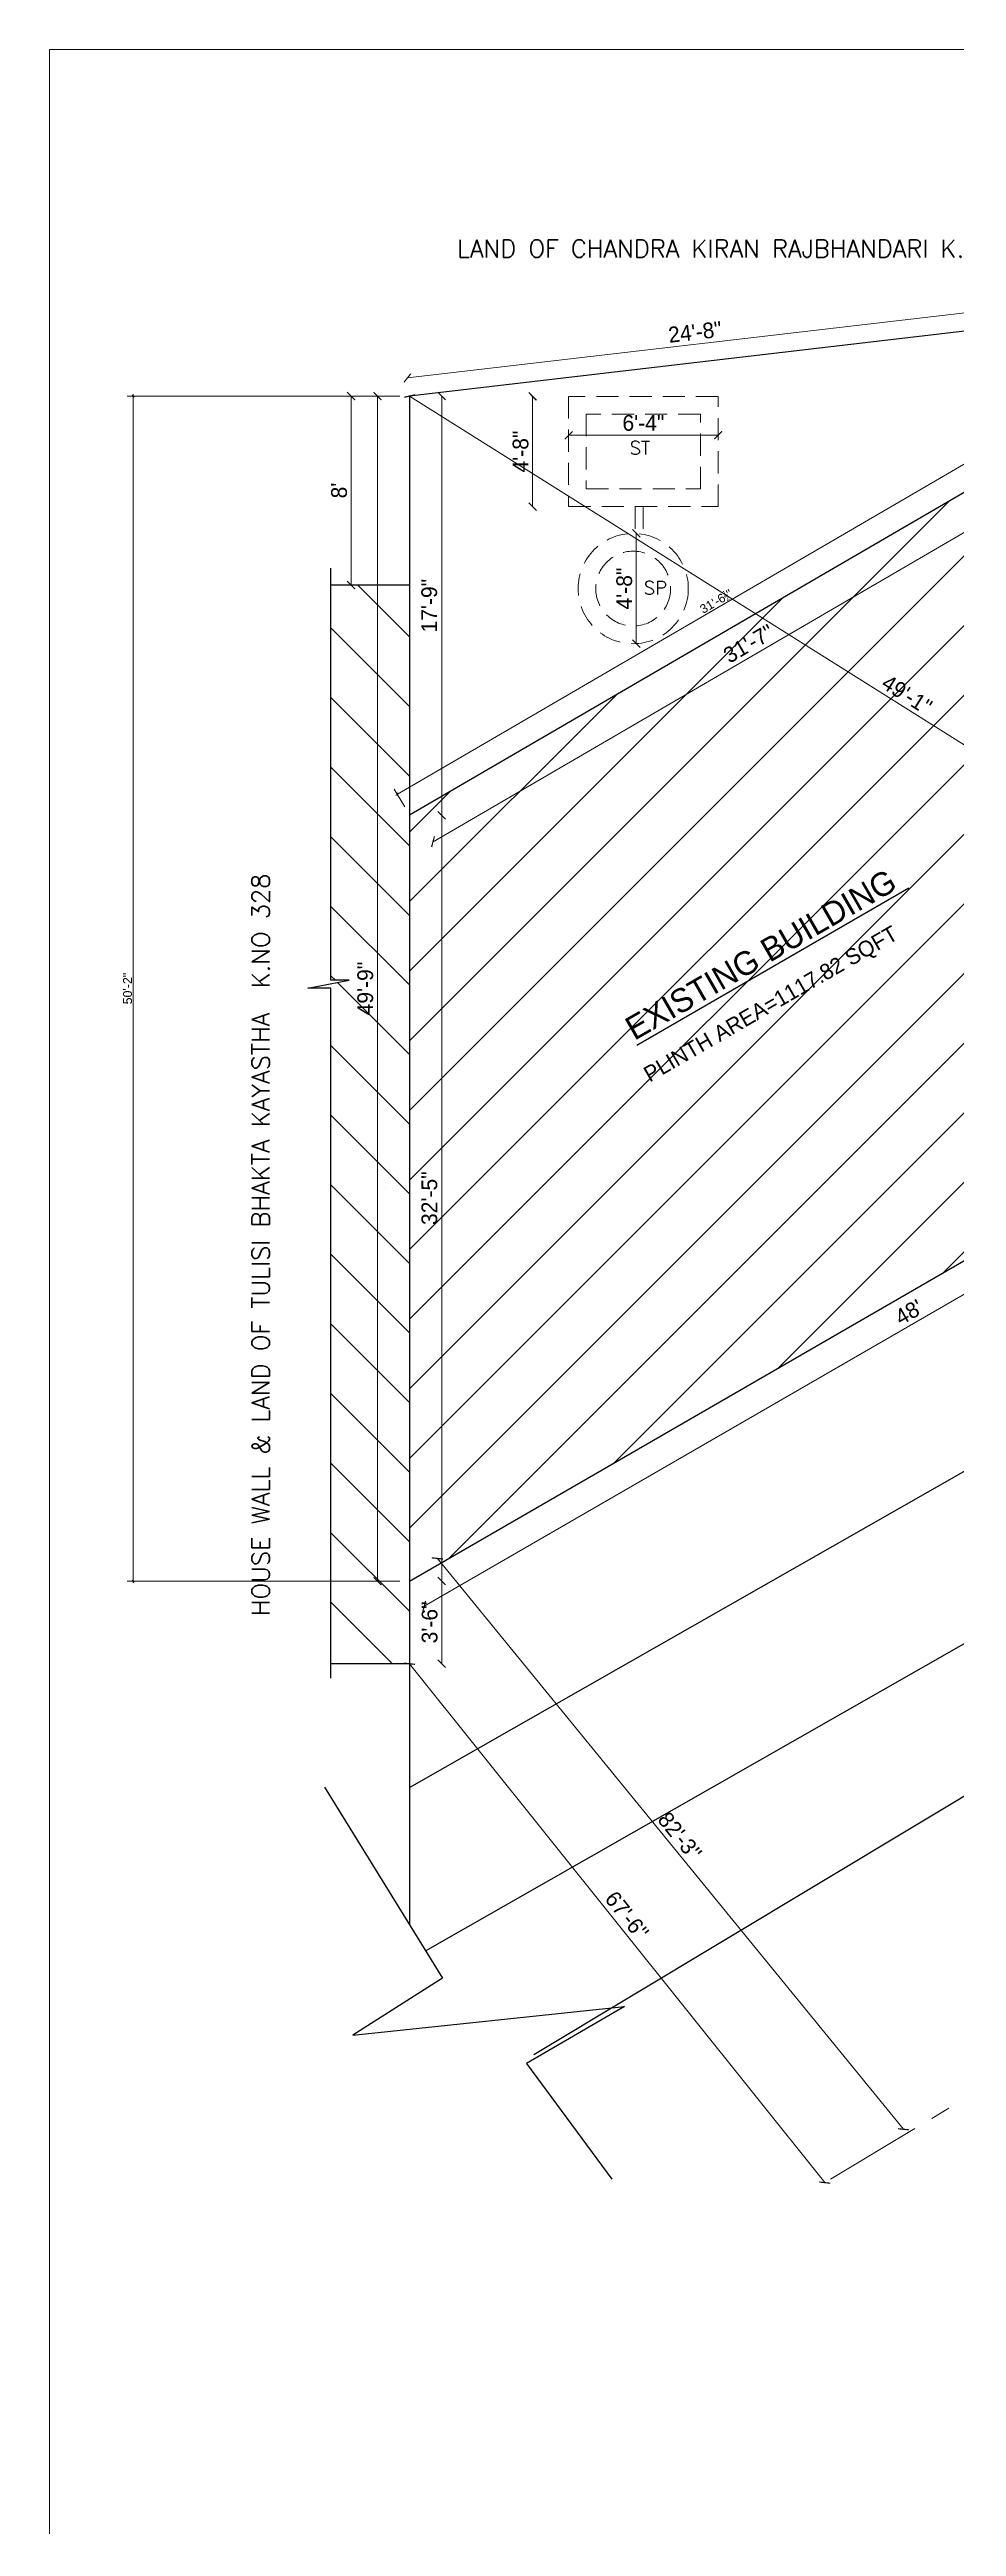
# Model space of a CAD drawing. Header units: inches. Extents: x 20273 to 74670, y -14357 to 735.
# Drawn here: x 42352 to 42812, y -3704 to -2446 of the extents above; entities that cross this region are included whole.
import ezdxf

# ---------------------------------------------------------------- set-up
doc = ezdxf.new("R2010")
doc.units = ezdxf.units.IN
doc.header["$LTSCALE"] = 5
doc.header["$MEASUREMENT"] = 0
doc.linetypes.add('CENTER', pattern=[2, 1.25, -0.25, 0.25, -0.25])
doc.linetypes.add('HIDDEN', pattern=[0.375, 0.25, -0.125])
for name, color, linetype, lineweight in [('A-WALL', 7, 'Continuous', 9), ('ele1', 21, 'Continuous', 20), ('HATCH', 253, 'Continuous', 0)]:
    doc.layers.add(name, color=color, linetype=linetype, lineweight=lineweight)
for name, color, linetype in [('DIM', 5, 'Continuous'), ('TEXT', 6, 'Continuous'), ('WALL', 7, 'Continuous')]:
    doc.layers.add(name, color=color, linetype=linetype)
doc.layers.add('dim line', color=7, linetype='Continuous', lineweight=15, true_color=0xfab2b2)
doc.styles.add('ROMANS', font='romans.shx', dxfattribs={"width": 0.8})
doc.styles.get("Standard").update_dxf_attribs({"font": 'arial.ttf'})
doc.styles.add('tt', font='stylu.ttf', dxfattribs={"height": 8})
doc.dimstyles.new('Copy(2) of STANDARD', dxfattribs={"dimtxt": 2, "dimasz": 4, "dimexe": 0, "dimexo": 0, "dimgap": 2, "dimtad": 1, "dimdec": 0, "dimzin": 0, "dimdsep": 46, "dimlunit": 3, "dimtxsty": 'tt', "dimblk": 'ARCHTICK', "dimcen": 0.0505, "dimse1": 1, "dimse2": 1, "dimclrd": 5, "dimclre": 5, "dimclrt": 7, "dimadec": 1, "dimazin": 0, "dimtm": 1e-09, "dimtfac": 1, "dimtdec": 0, "dimtofl": 0, "dimtmove": 1, "dimatfit": 3, "dimfxl": 1, "dimtolj": 2, "dimtzin": 0, "dimlwd": 13, "dimarcsym": 0})
doc.dimstyles.new('Standard$0', dxfattribs={"dimtxt": 6, "dimasz": 4, "dimexe": 3, "dimexo": 6, "dimgap": 3, "dimtad": 1, "dimdec": 1, "dimzin": 0, "dimdsep": 46, "dimlunit": 4, "dimtxsty": 'Standard', "dimcen": 0.09, "dimclrd": 6, "dimclre": 6, "dimclrt": 7, "dimadec": 0, "dimazin": 0, "dimtfac": 1, "dimtdec": 1, "dimtix": 1, "dimtofl": 0, "dimtmove": 1, "dimatfit": 3, "dimfxl": 1, "dimtolj": 1, "dimtzin": 0, "dimlwd": 18, "dimlwe": 18, "dimarcsym": 0})

# ---------------------------------------------------------------- blocks, each defined once
blk = doc.blocks.new('_ArchTick')
at = {"color": 0, "linetype": 'ByBlock', "const_width": 0.15}
blk.add_lwpolyline([(-0.5, -0.5), (0.5, 0.5)], dxfattribs=at)
blk = doc.blocks.new('*D515')
at = {"layer": 'Defpoints', "color": 0, "ltscale": 5, "transparency": 16777216}
for p in [(42534.6, -2622.2), (43033.3, -2936), (43033.3, -2936)]:
    blk.add_point(p, dxfattribs=at)
at = {"layer": 'DIM', "color": 5, "lineweight": 13, "ltscale": 5, "transparency": 16777216}
blk.add_line((42534.6, -2622.2), (43033.3, -2936), dxfattribs=at)
at = {"layer": 'DIM', "color": 5, "lineweight": 13, "ltscale": 5, "transparency": 16777216, "xscale": 4, "yscale": 4, "zscale": 4}
for p, rotation in [((42534.6, -2622.2), 147.8211343331413), ((43033.3, -2936), 327.8211343331413)]:
    blk.add_blockref('_ArchTick', p, dxfattribs=dict(at, rotation=rotation))
at = {"layer": 'DIM', "color": 7, "ltscale": 5, "transparency": 16777216, "insert": (42787.3, -2773.9), "char_height": 8, "attachment_point": 5, "rotation": 327.8211, "style": 'tt'}
blk.add_mtext('\\A2;49\'-1"', dxfattribs=at)
blk = doc.blocks.new('*D498')
at = {"layer": 'Defpoints', "color": 0, "ltscale": 5, "transparency": 16777216}
for p in [(42827.1, -2578.7), (42828.2, -2587.9), (42534.6, -2622.2)]:
    blk.add_point(p, dxfattribs=at)
at = {"layer": 'DIM', "color": 5, "lineweight": 13, "ltscale": 5, "transparency": 16777216}
blk.add_line((42533.5, -2613), (42827.1, -2578.7), dxfattribs=at)
at = {"layer": 'DIM', "color": 5, "lineweight": 13, "ltscale": 5, "transparency": 16777216, "xscale": 4, "yscale": 4, "zscale": 4}
for p, rotation in [((42827.1, -2578.7), 6.656485109489094), ((42533.5, -2613), 186.6564851094891)]:
    blk.add_blockref('_ArchTick', p, dxfattribs=dict(at, rotation=rotation))
at = {"layer": 'DIM', "color": 7, "ltscale": 5, "transparency": 16777216, "insert": (42679.6, -2589.7), "char_height": 8, "attachment_point": 5, "rotation": 6.6565, "style": 'tt'}
blk.add_mtext('\\A2;24\'-8"', dxfattribs=at)
blk = doc.blocks.new('*D499')
at = {"layer": 'Defpoints', "color": 0, "ltscale": 5, "transparency": 16777216}
for p in [(42518.3, -2622.2), (42534.6, -2622.2), (42534.6, -3224.2)]:
    blk.add_point(p, dxfattribs=at)
at = {"layer": 'DIM', "color": 5, "lineweight": 13, "ltscale": 5, "transparency": 16777216}
blk.add_line((42518.3, -3224.2), (42518.3, -2622.2), dxfattribs=at)
at = {"layer": 'DIM', "color": 5, "lineweight": 13, "ltscale": 5, "transparency": 16777216, "xscale": 4, "yscale": 4, "zscale": 4}
for p, rotation in [((42518.3, -2622.2), 90), ((42518.3, -3224.2), 270)]:
    blk.add_blockref('_ArchTick', p, dxfattribs=dict(at, rotation=rotation))
at = {"layer": 'DIM', "color": 7, "ltscale": 5, "transparency": 16777216, "insert": (42512.1, -2923.2), "char_height": 8, "attachment_point": 5, "rotation": 90, "style": 'tt'}
blk.add_mtext('\\A2;49\'-9"', dxfattribs=at)
blk = doc.blocks.new('*D501')
at = {"layer": 'Defpoints', "color": 0, "ltscale": 5, "transparency": 16777216}
for p in [(42534.6, -3224.2), (42785.6, -3502.7), (42771.5, -3514.3)]:
    blk.add_point(p, dxfattribs=at)
at = {"layer": 'DIM', "color": 5, "lineweight": 13, "ltscale": 5, "transparency": 16777216}
blk.add_line((42548.7, -3212.7), (42785.6, -3502.7), dxfattribs=at)
at = {"layer": 'DIM', "color": 5, "lineweight": 13, "ltscale": 5, "transparency": 16777216, "xscale": 4, "yscale": 4, "zscale": 4}
for p, rotation in [((42548.7, -3212.7), 129.2346719250575), ((42785.6, -3502.7), 309.2346719250575)]:
    blk.add_blockref('_ArchTick', p, dxfattribs=dict(at, rotation=rotation))
at = {"layer": 'DIM', "color": 7, "ltscale": 5, "transparency": 16777216, "insert": (42671.9, -3353.8), "char_height": 8, "attachment_point": 5, "rotation": 309.2347, "style": 'tt'}
blk.add_mtext("\\A2;82'-3''", dxfattribs=at)
blk = doc.blocks.new('*D505')
at = {"layer": 'Defpoints', "color": 0, "ltscale": 5, "transparency": 16777216}
for p in [(42534.6, -3266.2), (42745.6, -3529.8), (42745.6, -3529.8)]:
    blk.add_point(p, dxfattribs=at)
at = {"layer": 'DIM', "color": 5, "lineweight": 13, "ltscale": 5, "transparency": 16777216}
blk.add_line((42534.6, -3266.2), (42745.6, -3529.8), dxfattribs=at)
at = {"layer": 'DIM', "color": 5, "lineweight": 13, "ltscale": 5, "transparency": 16777216, "xscale": 4, "yscale": 4, "zscale": 4}
for p, rotation in [((42534.6, -3266.2), 128.6745829796092), ((42745.6, -3529.8), 308.6745829796092)]:
    blk.add_blockref('_ArchTick', p, dxfattribs=dict(at, rotation=rotation))
at = {"layer": 'DIM', "color": 7, "ltscale": 5, "transparency": 16777216, "insert": (42645, -3394.1), "char_height": 8, "attachment_point": 5, "rotation": 308.6746, "style": 'tt'}
blk.add_mtext("\\A2;67'-6''", dxfattribs=at)
blk = doc.blocks.new('*D488')
at = {"layer": 'Defpoints', "color": 0, "ltscale": 5, "transparency": 16777216}
for p in [(42649.3, -2692), (42647.1, -2748), (42649.8, -2748)]:
    blk.add_point(p, dxfattribs=at)
at = {"layer": 'DIM', "color": 5, "lineweight": 13, "ltscale": 5, "transparency": 16777216}
blk.add_line((42649.8, -2692), (42649.8, -2748), dxfattribs=at)
at = {"layer": 'DIM', "color": 5, "lineweight": 13, "ltscale": 5, "transparency": 16777216, "xscale": 4, "yscale": 4, "zscale": 4}
for p, rotation in [((42649.8, -2692), 90), ((42649.8, -2748), 270)]:
    blk.add_blockref('_ArchTick', p, dxfattribs=dict(at, rotation=rotation))
at = {"layer": 'DIM', "color": 7, "ltscale": 5, "transparency": 16777216, "insert": (42643.7, -2720), "char_height": 8, "attachment_point": 5, "rotation": 90, "style": 'tt'}
blk.add_mtext('\\A2;4\'-8"', dxfattribs=at)
blk = doc.blocks.new('*D489')
at = {"layer": 'Defpoints', "color": 0, "ltscale": 5, "transparency": 16777216}
for p in [(42615.4, -2622.4), (42597.1, -2678.4), (42615.4, -2678.4)]:
    blk.add_point(p, dxfattribs=at)
at = {"layer": 'DIM', "color": 5, "lineweight": 13, "ltscale": 5, "transparency": 16777216}
blk.add_line((42597.1, -2622.4), (42597.1, -2678.4), dxfattribs=at)
at = {"layer": 'DIM', "color": 5, "lineweight": 13, "ltscale": 5, "transparency": 16777216, "xscale": 4, "yscale": 4, "zscale": 4}
for p, rotation in [((42597.1, -2622.4), 90), ((42597.1, -2678.4), 270)]:
    blk.add_blockref('_ArchTick', p, dxfattribs=dict(at, rotation=rotation))
at = {"layer": 'DIM', "color": 7, "ltscale": 5, "transparency": 16777216, "insert": (42591, -2650.4), "char_height": 8, "attachment_point": 5, "rotation": 90, "style": 'tt'}
blk.add_mtext('\\A2;4\'-8"', dxfattribs=at)
blk = doc.blocks.new('*D490')
at = {"layer": 'Defpoints', "color": 0, "ltscale": 5, "transparency": 16777216}
for p in [(42691.4, -2642.1), (42615.4, -2651.4), (42691.4, -2651.4)]:
    blk.add_point(p, dxfattribs=at)
at = {"layer": 'DIM', "color": 5, "lineweight": 13, "ltscale": 5, "transparency": 16777216}
blk.add_line((42615.4, -2642.1), (42691.4, -2642.1), dxfattribs=at)
at = {"layer": 'DIM', "color": 5, "lineweight": 13, "ltscale": 5, "transparency": 16777216, "xscale": 4, "yscale": 4, "zscale": 4, "rotation": 180}
blk.add_blockref('_ArchTick', (42615.4, -2642.1), dxfattribs=at)
at = {"layer": 'DIM', "color": 5, "lineweight": 13, "ltscale": 5, "transparency": 16777216, "xscale": 4, "yscale": 4, "zscale": 4}
blk.add_blockref('_ArchTick', (42691.4, -2642.1), dxfattribs=at)
at = {"layer": 'DIM', "color": 7, "ltscale": 5, "transparency": 16777216, "insert": (42653.4, -2635.9), "char_height": 8, "attachment_point": 5, "style": 'tt'}
blk.add_mtext('\\A2;6\'-4"', dxfattribs=at)
blk = doc.blocks.new('*D491')
at = {"layer": 'Defpoints', "color": 0, "ltscale": 5, "transparency": 16777216}
for p in [(42534.6, -2622.2), (42550.9, -2622.2), (42534.6, -2835.2)]:
    blk.add_point(p, dxfattribs=at)
at = {"layer": 'DIM', "color": 5, "lineweight": 13, "ltscale": 5, "transparency": 16777216}
blk.add_line((42550.9, -2835.2), (42550.9, -2622.2), dxfattribs=at)
at = {"layer": 'DIM', "color": 5, "lineweight": 13, "ltscale": 5, "transparency": 16777216, "xscale": 4, "yscale": 4, "zscale": 4}
for p, rotation in [((42550.9, -2622.2), 90), ((42550.9, -2835.2), 270)]:
    blk.add_blockref('_ArchTick', p, dxfattribs=dict(at, rotation=rotation))
at = {"layer": 'DIM', "color": 7, "ltscale": 5, "transparency": 16777216, "insert": (42544.6, -2728.7), "char_height": 8, "attachment_point": 5, "rotation": 90, "style": 'tt'}
blk.add_mtext('\\A2;17\'-9"', dxfattribs=at)
blk = doc.blocks.new('*D507')
at = {"layer": 'Defpoints', "color": 0, "ltscale": 5, "transparency": 16777216}
for p in [(42565.3, -2835.2), (42550.9, -3224.2), (42565.3, -3224.2)]:
    blk.add_point(p, dxfattribs=at)
at = {"layer": 'DIM', "color": 5, "lineweight": 13, "ltscale": 5, "transparency": 16777216}
blk.add_line((42550.9, -2835.2), (42550.9, -3224.2), dxfattribs=at)
at = {"layer": 'DIM', "color": 5, "lineweight": 13, "ltscale": 5, "transparency": 16777216, "xscale": 4, "yscale": 4, "zscale": 4}
for p, rotation in [((42550.9, -2835.2), 90), ((42550.9, -3224.2), 270)]:
    blk.add_blockref('_ArchTick', p, dxfattribs=dict(at, rotation=rotation))
at = {"layer": 'DIM', "color": 7, "ltscale": 5, "transparency": 16777216, "insert": (42544.7, -3029.7), "char_height": 8, "attachment_point": 5, "rotation": 90, "style": 'tt'}
blk.add_mtext('\\A2;32\'-5"', dxfattribs=at)
blk = doc.blocks.new('*D508')
at = {"layer": 'Defpoints', "color": 0, "ltscale": 5, "transparency": 16777216}
for p in [(42861.7, -2637.8), (42873.6, -2658.2), (42534.6, -2828.2)]:
    blk.add_point(p, dxfattribs=at)
at = {"layer": 'DIM', "color": 5, "lineweight": 13, "ltscale": 5, "transparency": 16777216}
blk.add_line((42546.5, -2848.6), (42873.6, -2658.2), dxfattribs=at)
at = {"layer": 'DIM', "color": 5, "lineweight": 13, "ltscale": 5, "transparency": 16777216, "xscale": 4, "yscale": 4, "zscale": 4}
for p, rotation in [((42873.6, -2658.2), 30.20167562402278), ((42546.5, -2848.6), 210.2016756240228)]:
    blk.add_blockref('_ArchTick', p, dxfattribs=dict(at, rotation=rotation))
at = {"layer": 'DIM', "color": 7, "ltscale": 5, "transparency": 16777216, "insert": (42706.9, -2748), "char_height": 8, "attachment_point": 5, "rotation": 30.2017, "style": 'tt'}
blk.add_mtext('\\A2;31\'-7"', dxfattribs=at)
blk = doc.blocks.new('*D493')
at = {"layer": 'Defpoints', "color": 0, "ltscale": 5, "transparency": 16777216}
for p in [(43033.3, -2936), (43040.8, -2948.9), (42534.6, -3224.2)]:
    blk.add_point(p, dxfattribs=at)
at = {"layer": 'DIM', "color": 5, "lineweight": 13, "ltscale": 5, "transparency": 16777216}
blk.add_line((42542, -3237), (43040.8, -2948.9), dxfattribs=at)
at = {"layer": 'DIM', "color": 5, "lineweight": 13, "ltscale": 5, "transparency": 16777216, "xscale": 4, "yscale": 4, "zscale": 4}
for p, rotation in [((43040.8, -2948.9), 30.02282740668969), ((42542, -3237), 210.0228274066897)]:
    blk.add_blockref('_ArchTick', p, dxfattribs=dict(at, rotation=rotation))
at = {"layer": 'DIM', "color": 7, "ltscale": 5, "transparency": 16777216, "insert": (42788.3, -3087.6), "char_height": 8, "attachment_point": 5, "rotation": 30.0228, "style": 'tt'}
blk.add_mtext("\\A2;48'", dxfattribs=at)
blk = doc.blocks.new('*D494')
at = {"layer": 'Defpoints', "color": 0, "ltscale": 5, "transparency": 16777216}
for p in [(42563.1, -3224.2), (42550.9, -3266.2), (42563.1, -3266.2)]:
    blk.add_point(p, dxfattribs=at)
at = {"layer": 'DIM', "color": 5, "lineweight": 13, "ltscale": 5, "transparency": 16777216}
blk.add_line((42550.9, -3224.2), (42550.9, -3266.2), dxfattribs=at)
at = {"layer": 'DIM', "color": 5, "lineweight": 13, "ltscale": 5, "transparency": 16777216, "xscale": 4, "yscale": 4, "zscale": 4}
for p, rotation in [((42550.9, -3224.2), 90), ((42550.9, -3266.2), 270)]:
    blk.add_blockref('_ArchTick', p, dxfattribs=dict(at, rotation=rotation))
at = {"layer": 'DIM', "color": 7, "ltscale": 5, "transparency": 16777216, "insert": (42544.8, -3245.2), "char_height": 8, "attachment_point": 5, "rotation": 90, "style": 'tt'}
blk.add_mtext('\\A2;3\'-6"', dxfattribs=at)
blk = doc.blocks.new('*D495')
at = {"layer": 'Defpoints', "color": 0, "ltscale": 5, "transparency": 16777216}
for p in [(42504.9, -2622.2), (42534.6, -2622.2), (42521.1, -2718.2)]:
    blk.add_point(p, dxfattribs=at)
at = {"layer": 'DIM', "color": 5, "lineweight": 13, "ltscale": 5, "transparency": 16777216}
blk.add_line((42504.9, -2718.2), (42504.9, -2622.2), dxfattribs=at)
at = {"layer": 'DIM', "color": 5, "lineweight": 13, "ltscale": 5, "transparency": 16777216, "xscale": 4, "yscale": 4, "zscale": 4}
for p, rotation in [((42504.9, -2622.2), 90), ((42504.9, -2718.2), 270)]:
    blk.add_blockref('_ArchTick', p, dxfattribs=dict(at, rotation=rotation))
at = {"layer": 'DIM', "color": 7, "ltscale": 5, "transparency": 16777216, "insert": (42498.8, -2670.2), "char_height": 8, "attachment_point": 5, "rotation": 90, "style": 'tt'}
blk.add_mtext("\\A2;8'", dxfattribs=at)
blk = doc.blocks.new('oblique')
at = {"color": 0, "lineweight": -2}
blk.add_line((0.25, 0.25), (-0.25, -0.25), dxfattribs=at)
at = {"layer": 'dim line', "lineweight": 9}
for p, q in [((-0.4375, 0), (0.4375, 0)), ((0, 0.4375), (0, -0.4375))]:
    blk.add_line(p, q, dxfattribs=at)
blk = doc.blocks.new('*D691')
at = {"layer": 'A-WALL', "color": 47, "lineweight": 0, "ltscale": 5, "transparency": 16777216}
for p, q in [((42529.6, -2622.2), (42391.1, -2622.2)), ((42529.6, -3224.2), (42391.1, -3224.2))]:
    blk.add_line(p, q, dxfattribs=at)
at = {"layer": 'A-WALL', "color": 33, "lineweight": 0, "ltscale": 5, "transparency": 16777216}
blk.add_line((42394.1, -2622.2), (42394.1, -3224.2), dxfattribs=at)
at = {"layer": 'Defpoints', "color": 0, "ltscale": 5, "transparency": 16777216}
for p in [(42534.6, -2622.2), (42394.1, -3224.2), (42534.6, -3224.2)]:
    blk.add_point(p, dxfattribs=at)
at = {"layer": 'A-WALL', "color": 33, "lineweight": 0, "ltscale": 5, "transparency": 16777216, "xscale": 2, "yscale": 2, "zscale": 2}
for p, rotation in [((42394.1, -2622.2), 90), ((42394.1, -3224.2), 270)]:
    blk.add_blockref('oblique', p, dxfattribs=dict(at, rotation=rotation))
at = {"layer": 'A-WALL', "color": 7, "ltscale": 5, "transparency": 16777216, "insert": (42391.3, -2923.2), "char_height": 4.5, "attachment_point": 5, "rotation": 90}
blk.add_mtext('\\A1;50\'-2"', dxfattribs=at)
blk = doc.blocks.new('_OBLIQUE')
at = {"color": 0, "linetype": 'ByBlock'}
blk.add_line((-0.5, -0.5), (0.5, 0.5), dxfattribs=at)
blk = doc.blocks.new('*D692')
at = {"layer": 'A-WALL', "color": 33, "lineweight": 0, "ltscale": 5, "transparency": 16777216}
blk.add_line((42855.5, -2634), (42528.4, -2824.5), dxfattribs=at)
at = {"layer": 'A-WALL', "color": 47, "lineweight": 0, "ltscale": 5, "transparency": 16777216}
for p, q in [((42859.2, -2640.5), (42854, -2631.5)), ((42532.1, -2830.9), (42526.8, -2821.9))]:
    blk.add_line(p, q, dxfattribs=at)
at = {"layer": 'Defpoints', "color": 0, "ltscale": 5, "transparency": 16777216}
for p in [(42861.7, -2644.8), (42528.4, -2824.5), (42534.6, -2835.2)]:
    blk.add_point(p, dxfattribs=at)
at = {"layer": 'A-WALL', "color": 33, "lineweight": 0, "ltscale": 5, "transparency": 16777216, "xscale": 2, "yscale": 2, "zscale": 2}
for p, rotation in [((42855.5, -2634), 30.20167562402474), ((42528.4, -2824.5), 210.2016756240247)]:
    blk.add_blockref('oblique', p, dxfattribs=dict(at, rotation=rotation))
at = {"layer": 'A-WALL', "color": 7, "ltscale": 5, "transparency": 16777216, "insert": (42690.3, -2726.5), "char_height": 4.5, "attachment_point": 5, "rotation": 30.2017}
blk.add_mtext('\\A1;31\'-6{\\H0.5x;\\S1/2;}"', dxfattribs=at)

msp = doc.modelspace()

# ---------------------------------------------------------------- hatches: boundary and pattern name
at = {"layer": 'HATCH', "ltscale": 5}
h = msp.add_hatch(dxfattribs=at)
h.set_pattern_fill('ANSI31', color=256, scale=200, style=0)
h.set_pattern_definition([(45, (22181.04, 915.08), (-17.67767, 17.67767), [])])
h.paths.add_polyline_path([(42861.73, -2644.78), (42534.6, -2835.19), (42534.6, -3184.92), (42534.6, -3224.19), (43033.32, -2935.99)])
h.paths.add_polyline_path([(42941.11, -2810.83), (42959.68, -2842.97), (42975.73, -2833.69), (42957.16, -2801.56)], flags=24)
h.paths.add_polyline_path([(42766.8, -2771.73), (42798.21, -2791.5), (42808.08, -2775.81), (42776.67, -2756.04)], flags=24)
h.paths.add_polyline_path([(42553.84, -3048.27), (42553.84, -3011.16), (42535.31, -3011.16), (42535.31, -3048.27)], flags=24)
h.paths.add_polyline_path([(42695.36, -2765.08), (42727.43, -2746.41), (42718.11, -2730.39), (42686.03, -2749.06)], flags=24)
h.paths.add_polyline_path([(42656.06, -2974.46), (42801.3, -2890.6), (42794.8, -2879.34), (42649.56, -2963.2)], flags=24)
h.paths.add_polyline_path([(42647.87, -2954.41), (42792.15, -2871.11), (42782.78, -2854.87), (42638.5, -2938.17)], flags=24)
h = msp.add_hatch(dxfattribs=at)
h.set_pattern_fill('ANSI31', color=256, scale=200, angle=90, style=0)
h.set_pattern_definition([(135, (21450.476, -17758.31), (-17.67767, -17.67767), [])])
h.paths.add_polyline_path([(42534.6, -2718.19), (42494.66, -2718.19), (42494.66, -2919.01), (42503.92, -2919.01), (42482.92, -2923.03), (42494.66, -2923.03), (42494.66, -3266.19), (42534.6, -3266.19), (42534.6, -3184.92)])
h.paths.add_polyline_path([(42505.93, -2916.06), (42505.93, -2896.05), (42518.28, -2896.05), (42518.28, -2916.06)], flags=24)

# ---------------------------------------------------------------- linework, layer by layer
at = {"layer": 'DIM', "ltscale": 5}
msp.add_line((42522.36, -3024.6), (42522.36, -3024.6), dxfattribs=at)
at = {"layer": 'ele1'}
msp.add_lwpolyline([(42351.65, -2446.17), (45436.61, -2446.17), (45436.61, -4601.5), (42351.65, -4601.5)], close=True, dxfattribs=at)
msp.add_lwpolyline([(42351.65, -2446.17), (45436.61, -2446.17), (45436.61, -4601.5), (42351.65, -4601.5)], close=True, dxfattribs=at)
at = {"layer": 'HATCH', "linetype": 'HIDDEN', "ltscale": 9}
for p, q in [((42649.29, -2678.37), (42649.29, -2692.03)), ((42653.29, -2678.37), (42653.29, -2692.47))]:
    msp.add_line(p, q, dxfattribs=at)
at = {"layer": 'HATCH', "linetype": 'CENTER', "ltscale": 8}
msp.add_line((42748.51, -3528.05), (43608.73, -3011.27), dxfattribs=at)
at = {"layer": 'HATCH', "linetype": 'HIDDEN', "ltscale": 9}
for points in [[(42615.37, -2678.37), (42691.37, -2678.37), (42691.37, -2622.37), (42615.37, -2622.37)], [(42624.37, -2669.37), (42682.37, -2669.37), (42682.37, -2631.37), (42624.37, -2631.37)]]:
    msp.add_lwpolyline(points, close=True, dxfattribs=at)
for radius in [28, 19]:
    msp.add_circle((42648.21, -2720.01), radius, dxfattribs=at)
at = {"layer": 'WALL', "ltscale": 5}
for p, q in [((42828.22, -2587.92), (42534.6, -2622.19)), ((42534.6, -2622.19), (42534.6, -3184.92)), ((42861.73, -2644.78), (42534.6, -2835.19)), ((42494.66, -2919.01), (42494.66, -2709.7)), ((42494.66, -2718.19), (42534.6, -2718.19)), ((42597.67, -3464.68), (43527.5, -2906.08)), ((42482.92, -2923.03), (42503.92, -2919.01)), ((42503.92, -2919.01), (42494.66, -2919.01)), ((42494.66, -2923.03), (42482.92, -2923.03)), ((42494.66, -3273.56), (42494.66, -2923.03)), ((42534.6, -3224.19), (43033.32, -2935.99)), ((42534.6, -3329.13), (43068.92, -3024.23)), ((42542.76, -3412.11), (43118.98, -3083.3)), ((42534.6, -3184.92), (42534.6, -3398.9)), ((42534.6, -3266.19), (42494.66, -3266.19))]:
    msp.add_line(p, q, dxfattribs=at)
msp.add_lwpolyline([(42491.35, -3328.89), (42551.28, -3425.9), (42505.69, -3454.96), (42643.85, -3440.26), (42594.02, -3469.28), (42637.43, -3528.05)], dxfattribs=at)

# ---------------------------------------------------------------- texts
at = {"layer": 'TEXT', "lineweight": 9, "style": 'ROMANS'}
for s, height, p in [('LAND OF CHANDRA KIRAN RAJBHANDARI K.NO 366', 9, (42558.71, -2551.82)), ('ST', 6.72, (42646.44, -2651.91)), ('SP', 6.72, (42653.6, -2723.01))]:
    msp.add_text(s, height=height, dxfattribs=at).set_placement(p)
msp.add_text('HOUSE WALL & LAND OF TULISI BHAKTA KAYASTHA  K.NO 328', height=9, rotation=90, dxfattribs=at).set_placement((42463.45, -3242.07))
at = {"layer": 'TEXT', "linetype": 'ByBlock', "style": 'tt'}
msp.add_text('%%UEXISTING BUILDING ', height=12, rotation=30, dxfattribs=at).set_placement((42648.84, -2949.83))
at = {"layer": 'TEXT', "lineweight": 70, "style": 'tt'}
msp.add_text('PLINTH AREA=1117.82 SQFT', height=8, rotation=30, dxfattribs=at).set_placement((42656.57, -2971))

# ---------------------------------------------------------------- dimensions: what is measured, and where the dimension line sits
at = {"layer": 'A-WALL', "ltscale": 5}
dim = msp.add_linear_dim(base=(42394.08, -3224.19), p1=(42534.6, -2622.19), p2=(42534.6, -3224.19), angle=90, dimstyle='Standard$0', override={"dimtxt": 4.5, "dimasz": 2, "dimexo": 5, "dimgap": 0.5, "dimzin": 12, "dimpost": '\\X', "dimblk": 'oblique', "dimcen": 3, "dimclrd": 33, "dimclre": 47, "dimtfac": 0.5, "dimfxl": 3, "dimlwd": 0, "dimlwe": 0}, dxfattribs=at)
dim.commit()
dim.dimension.update_dxf_attribs({"geometry": '*D691', "text_midpoint": (42391.29, -2923.19)})
dim = msp.add_aligned_dim(p1=(42861.73, -2644.78), p2=(42534.6, -2835.19), distance=-12.42, dimstyle='Standard$0', override={"dimtxt": 4.5, "dimasz": 2, "dimexo": 5, "dimgap": 0.5, "dimzin": 12, "dimpost": '\\X', "dimblk": 'oblique', "dimcen": 3, "dimclrd": 33, "dimclre": 47, "dimtfac": 0.5, "dimfxl": 3, "dimlwd": 0, "dimlwe": 0}, dxfattribs=at)
dim.commit()
dim.dimension.update_dxf_attribs({"geometry": '*D692', "text_midpoint": (42690.32, -2726.51)})
at = {"layer": 'DIM', "ltscale": 5}
for p1, p2, distance, picture, middle in [((42534.6, -2622.19), (42828.22, -2587.92), 9.27, '*D498', (42679.62, -2589.71)), ((42534.6, -2622.19), (43033.32, -2935.99), 0, '*D515', (42787.25, -2773.86)), ((42534.6, -2828.17), (42861.73, -2637.76), -23.64, '*D508', (42706.9, -2747.96)), ((42534.6, -3224.19), (43033.32, -2935.99), -14.86, '*D493', (42788.3, -3087.6))]:
    dim = msp.add_aligned_dim(p1=p1, p2=p2, distance=distance, dimstyle='Copy(2) of STANDARD', dxfattribs=at)
    dim.commit()
    dim.dimension.update_dxf_attribs({"geometry": picture, "text_midpoint": middle})
for base, p1, p2, picture, middle in [((42504.94, -2622.19), (42521.07, -2718.19), (42534.6, -2622.19), '*D495', (42498.8, -2670.19)), ((42550.92, -2622.19), (42534.6, -2835.19), (42534.6, -2622.19), '*D491', (42544.63, -2728.69)), ((42597.13, -2678.37), (42615.37, -2622.37), (42615.37, -2678.37), '*D489', (42590.95, -2650.37)), ((42649.84, -2747.99), (42649.28, -2692.03), (42647.14, -2747.99), '*D488', (42643.66, -2720.01)), ((42550.92, -3224.19), (42565.31, -2835.19), (42565.31, -3224.19), '*D507', (42544.74, -3029.69)), ((42550.92, -3266.19), (42563.11, -3224.19), (42563.11, -3266.19), '*D494', (42544.77, -3245.19))]:
    dim = msp.add_linear_dim(base=base, p1=p1, p2=p2, angle=90, dimstyle='Copy(2) of STANDARD', dxfattribs=at)
    dim.commit()
    dim.dimension.update_dxf_attribs({"geometry": picture, "text_midpoint": middle})
dim = msp.add_linear_dim(base=(42518.28, -2622.19), p1=(42534.6, -3224.19), p2=(42534.6, -2622.19), angle=90, text='49\'-9"', dimstyle='Copy(2) of STANDARD', dxfattribs=at)
dim.commit()
dim.dimension.update_dxf_attribs({"geometry": '*D499', "text_midpoint": (42512.1, -2923.19)})
dim = msp.add_linear_dim(base=(42691.37, -2642.08), p1=(42615.37, -2651.36), p2=(42691.37, -2651.36), dimstyle='Copy(2) of STANDARD', dxfattribs=at)
dim.commit()
dim.dimension.update_dxf_attribs({"geometry": '*D490', "text_midpoint": (42653.37, -2635.9)})
for p1, p2, distance, text, picture, middle in [((42534.6, -3224.19), (42771.47, -3514.26), 18.2, "82'-3''", '*D501', (42671.89, -3353.82)), ((42534.6, -3266.19), (42745.6, -3529.8), 0, "67'-6''", '*D505', (42645.01, -3394.06))]:
    dim = msp.add_aligned_dim(p1=p1, p2=p2, distance=distance, text=text, dimstyle='Copy(2) of STANDARD', dxfattribs=at)
    dim.commit()
    dim.dimension.update_dxf_attribs({"geometry": picture, "text_midpoint": middle})

doc.saveas('drawing.dxf')
